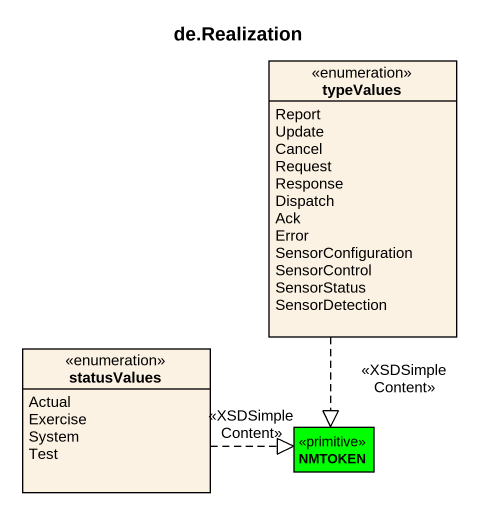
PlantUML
@startuml
title de.Realization
hide circle
hide empty members
enum typeValues {
  Report
  Update
  Cancel
  Request
  Response
  Dispatch
  Ack
  Error
  SensorConfiguration
  SensorControl
  SensorStatus
  SensorDetection
}
enum statusValues {
  Actual
  Exercise
  System
  Test
}
class NMTOKEN <<primitive>> #00FF00
typeValues ..|> NMTOKEN : <<XSDSimpleContent>>
statusValues .right.|> NMTOKEN : <<XSDSimpleContent>>
@enduml
